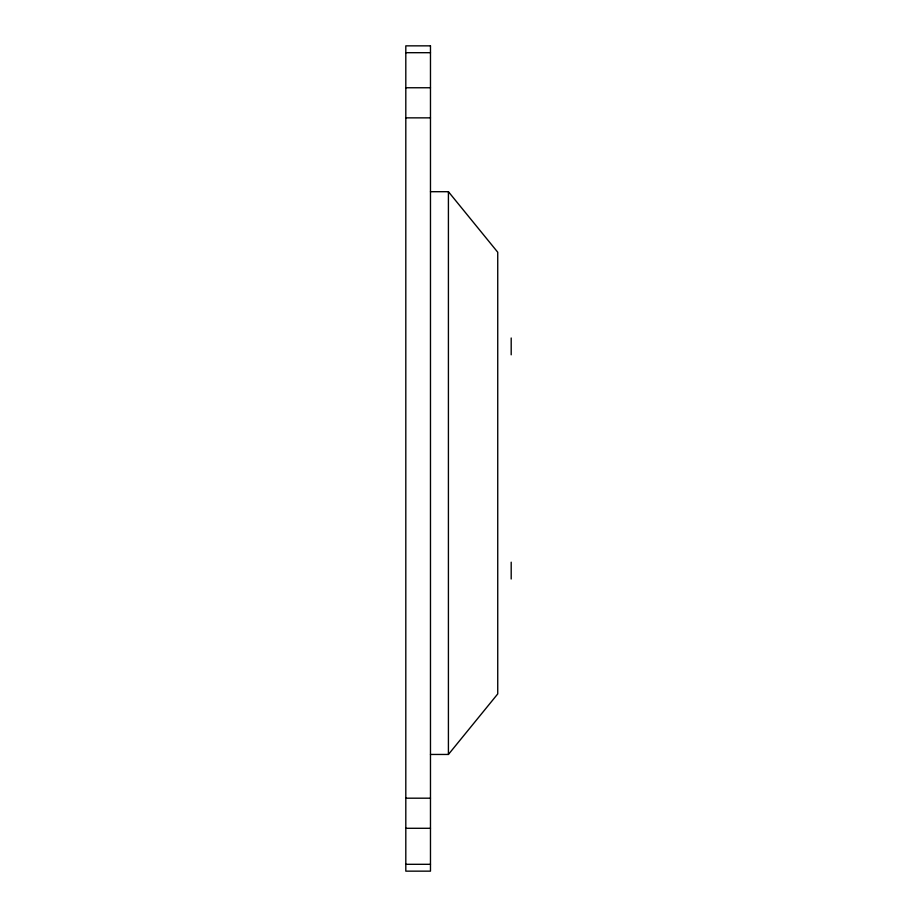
<?xml version="1.0" encoding="UTF-8"?>
<svg xmlns="http://www.w3.org/2000/svg" width="917" height="917" viewBox="0 0 917 917"><rect width="100%" height="100%" fill="white"/><g stroke="black" fill="none" stroke-linecap="round" stroke-linejoin="round"><path stroke-width="1.38" d="M430.474 754.45L448.413 754.45L497.736 693.917L497.736 252.232L448.413 191.699L430.474 191.699M405.807 52.693L430.474 52.693M405.807 87.757L430.474 87.757M405.807 117.857L430.474 117.857M405.807 798.191L430.474 798.191M405.807 828.292L430.474 828.292M405.807 864.307L430.474 864.307M511.193 337.995L511.193 354.81M511.193 562.19L511.193 579.005M448.413 191.699L448.413 754.45M430.474 45.85L405.807 45.85L405.807 871.15L430.474 871.15L430.474 45.85"/></g></svg>
